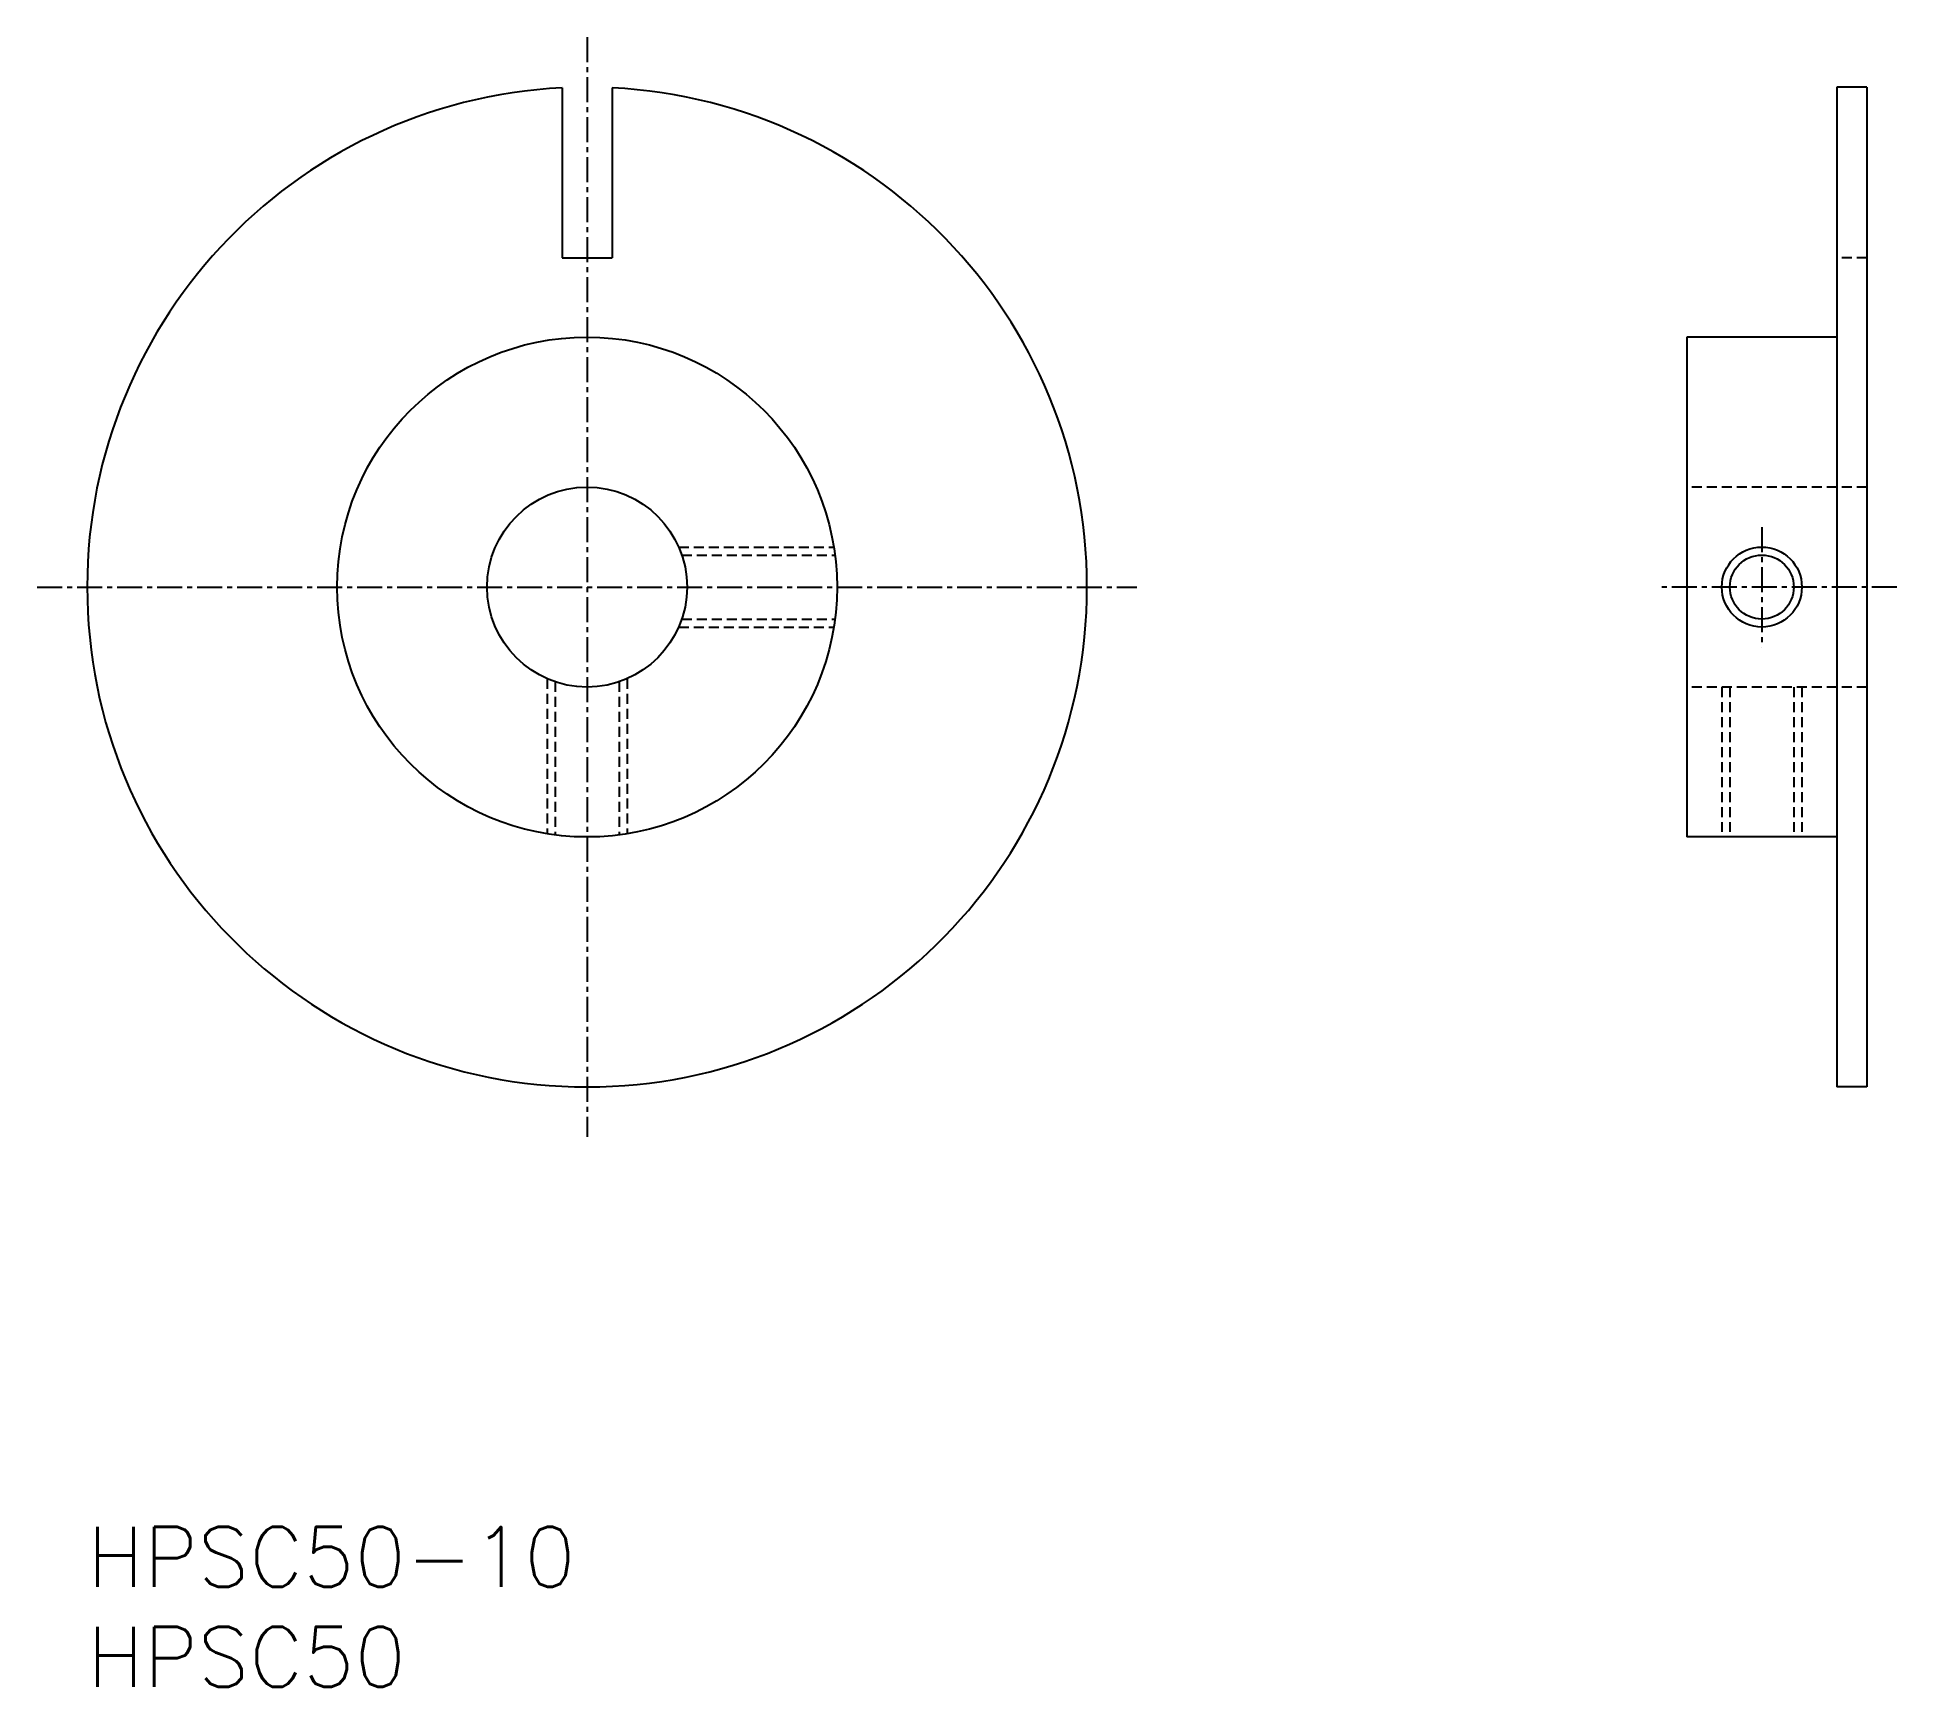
# Model space of a CAD drawing. Extents: x 100.2 to 193.2, y -73.9 to 8.6.
import ezdxf

# ---------------------------------------------------------------- set-up
doc = ezdxf.new("R2010")
doc.units = 0
doc.linetypes.add('CENTER', pattern=[2, 1.25, -0.25, 0.25, -0.25])
doc.linetypes.add('DASHED', pattern=[0.75, 0.5, -0.25])
doc.layers.get('0').update_dxf_attribs({"linetype": 'CONTINUOUS'})
doc.layers.add('CENTER', color=1, linetype='CENTER')
doc.styles.get("Standard").update_dxf_attribs({"font": 'txt.shx', "bigfont": 'bigfont.shx'})

msp = doc.modelspace()

# ---------------------------------------------------------------- linework, layer by layer
at = {"color": 7, "linetype": 'CONTINUOUS'}
for p, q in [((126.453, 6.054), (126.453, -2.446)), ((128.953, 6.054), (128.953, -2.446)), ((191.703, 6.086), (190.203, 6.086)), ((190.203, 6.086), (190.203, -43.914)), ((191.703, 6.086), (191.703, -43.914)), ((126.453, -2.446), (128.953, -2.446)), ((190.203, -6.414), (182.703, -6.414)), ((182.703, -6.414), (182.703, -31.414)), ((134.355, -17.314), (134.355, -17.314)), ((136.27, -17.314), (136.27, -17.314)), ((190.203, -31.414), (182.703, -31.414)), ((191.703, -43.914), (190.203, -43.914))]:
    msp.add_line(p, q, dxfattribs=at)
at = {"color": 3, "linetype": 'DASHED'}
for p, q in [((191.703, -2.446), (190.203, -2.446)), ((191.703, -13.914), (182.703, -13.914)), ((132.285, -16.914), (140.042, -16.914)), ((132.44, -17.314), (140.1, -17.314)), ((132.285, -20.914), (140.042, -20.914)), ((132.44, -20.514), (140.1, -20.514)), ((125.703, -23.497), (125.703, -31.253)), ((126.103, -23.652), (126.103, -31.312)), ((129.303, -23.652), (129.303, -31.312)), ((129.703, -23.497), (129.703, -31.253)), ((191.703, -23.914), (182.703, -23.914)), ((184.453, -23.914), (184.453, -31.414)), ((184.853, -23.914), (184.853, -31.414)), ((188.053, -23.914), (188.053, -31.414)), ((188.453, -23.914), (188.453, -31.414))]:
    msp.add_line(p, q, dxfattribs=at)
at = {"color": 7, "linetype": 'CONTINUOUS'}
for centre, radius in [((127.703, -18.914), 12.5), ((127.703, -18.914), 5), ((186.453, -18.914), 1.6)]:
    msp.add_circle(centre, radius, dxfattribs=at)
at = {"color": 3, "linetype": 'CONTINUOUS'}
msp.add_circle((186.453, -18.914), 2, dxfattribs=at)
at = {"color": 7, "linetype": 'CONTINUOUS'}
msp.add_arc((127.703, -18.914), 25, 92.86598, 87.13402, dxfattribs=at)
at = {"layer": 'CENTER', "color": 1, "linetype": 'CENTER'}
for p, q in [((127.703, 8.586), (127.703, -46.414)), ((186.453, -15.914), (186.453, -21.914)), ((100.203, -18.914), (155.203, -18.914)), ((193.203, -18.914), (181.203, -18.914))]:
    msp.add_line(p, q, dxfattribs=at)

# ---------------------------------------------------------------- texts
at = {"color": 7, "linetype": 'CONTINUOUS'}
for s, p in [('HPSC50-10', (102.703, -68.914)), ('HPSC50', (102.703, -73.914))]:
    msp.add_text(s, height=3, dxfattribs=at).set_placement(p)

doc.saveas('drawing.dxf')
